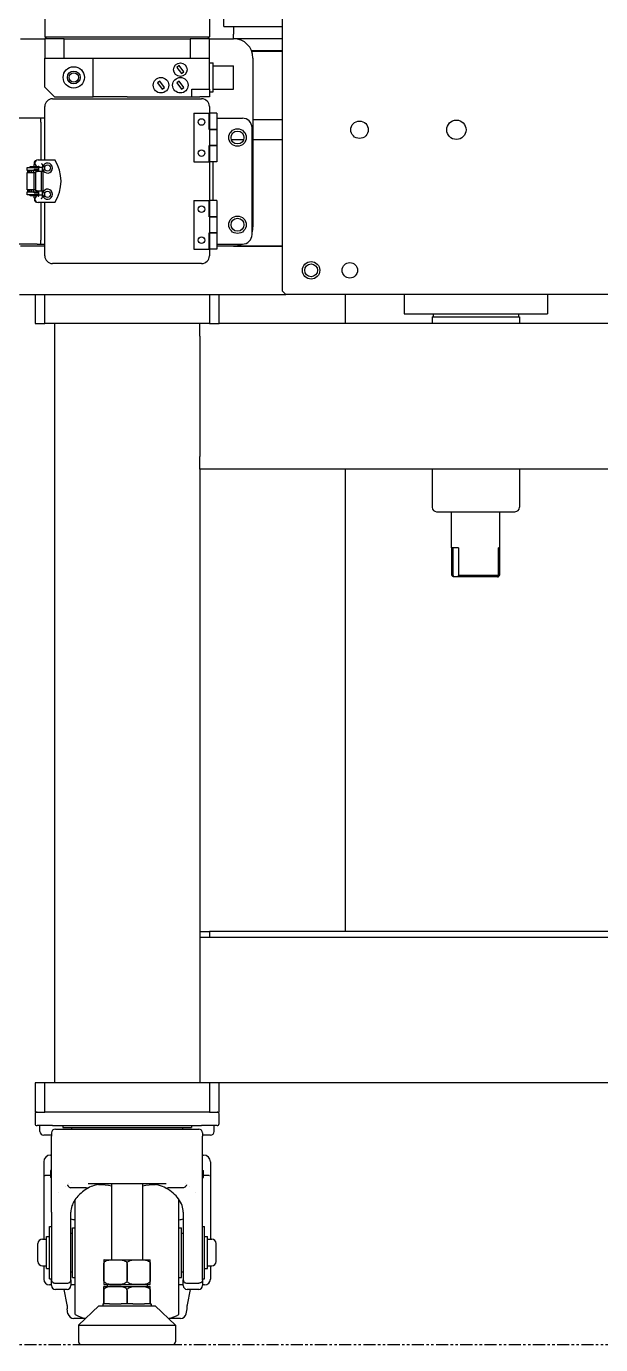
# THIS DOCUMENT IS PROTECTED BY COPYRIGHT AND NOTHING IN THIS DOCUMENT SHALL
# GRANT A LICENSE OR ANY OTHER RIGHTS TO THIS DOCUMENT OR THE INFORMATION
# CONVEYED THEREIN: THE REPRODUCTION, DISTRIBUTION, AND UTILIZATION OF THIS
# Model space of a CAD drawing. Header units: millimetres. Extents: x 0 to 7722, y 0 to 5460.
# Drawn here: x 1006 to 1302, y 535 to 1215 of the extents above; entities that cross this region are included whole.
import ezdxf

# ---------------------------------------------------------------- set-up
doc = ezdxf.new("R2010")
doc.units = ezdxf.units.MM
doc.header["$LTSCALE"] = 5
doc.linetypes.add('PHANTOM', pattern=[2.5, 1.25, -0.25, 0.25, -0.25, 0.25, -0.25])
doc.layers.get('0').update_dxf_attribs({"linetype": 'CONTINUOUS'})
doc.layers.add('3', color=3, linetype='PHANTOM')

msp = doc.modelspace()

# ---------------------------------------------------------------- linework, layer by layer
for p, q in [((1015.431, 1267.589), (1015.431, 1209.589)), ((1100.431, 1267.589), (1100.431, 1209.589)), ((1137.931, 1237.589), (1137.931, 1078.589)), ((1107.931, 1214.889), (1107.931, 1220.889)), ((1107.931, 1214.889), (1117.931, 1214.889)), ((1112.931, 1214.889), (1112.931, 1210.889)), ((1112.931, 1214.889), (1112.931, 1214.889)), ((1112.931, 1214.889), (1115.931, 1214.889)), ((1112.931, 1208.589), (1112.931, 1210.889)), ((1117.931, 1214.889), (1137.931, 1214.889)), ((1002.931, 1208.589), (1015.431, 1208.589)), ((1015.431, 1209.589), (1100.431, 1209.589)), ((1016.431, 1208.589), (1015.431, 1209.589)), ((1025.431, 1208.589), (1015.431, 1208.589)), ((1015.431, 1208.589), (1015.431, 1198.589)), ((1025.431, 1208.589), (1090.431, 1208.589)), ((1025.431, 1198.589), (1025.431, 1208.589)), ((1100.431, 1208.589), (1090.431, 1208.589)), ((1090.431, 1208.589), (1090.431, 1198.589)), ((1099.431, 1208.589), (1100.431, 1209.589)), ((1100.431, 1198.589), (1100.431, 1208.589)), ((1100.431, 1208.589), (1112.931, 1208.589)), ((1137.931, 1208.589), (1112.931, 1208.589)), ((1015.431, 1198.589), (1025.431, 1198.589)), ((1015.431, 1183.589), (1015.431, 1198.589)), ((1025.431, 1198.589), (1090.431, 1198.589)), ((1040.431, 1178.589), (1040.431, 1198.589)), ((1090.431, 1198.589), (1100.431, 1198.589)), ((1100.431, 1182.589), (1100.431, 1198.589)), ((1137.931, 1202.237), (1122.242, 1202.237)), ((1122.271, 1202.16), (1137.931, 1202.16)), ((1122.931, 1198.589), (1122.931, 1111.589)), ((1084.752, 1194.679), (1083.553, 1193.777)), ((1083.553, 1193.777), (1085.958, 1190.581)), ((1087.157, 1191.483), (1084.752, 1194.679)), ((1085.958, 1190.581), (1087.157, 1191.483)), ((1100.431, 1196.089), (1102.431, 1196.089)), ((1102.431, 1181.089), (1102.431, 1196.089)), ((1102.431, 1194.589), (1112.931, 1194.589)), ((1112.931, 1182.589), (1112.931, 1194.589)), ((1020.431, 1178.589), (1015.431, 1183.589)), ((1074.84, 1186.677), (1073.642, 1185.775)), ((1073.642, 1185.775), (1076.047, 1182.579)), ((1077.245, 1183.481), (1074.84, 1186.677)), ((1076.047, 1182.579), (1077.245, 1183.481)), ((1084.833, 1186.661), (1083.635, 1185.759)), ((1083.635, 1185.759), (1086.04, 1182.563)), ((1087.238, 1183.464), (1084.833, 1186.661)), ((1086.04, 1182.563), (1087.238, 1183.464)), ((1019.431, 1177.589), (1096.431, 1177.589)), ((1020.431, 1178.589), (1040.431, 1178.589)), ((1057.931, 1178.589), (1040.431, 1178.589)), ((1057.931, 1178.589), (1091.431, 1178.589)), ((1091.431, 1178.589), (1091.431, 1182.589)), ((1091.431, 1182.589), (1100.431, 1182.589)), ((1091.431, 1178.589), (1095.431, 1178.589)), ((1100.431, 1178.589), (1095.431, 1178.589)), ((1100.431, 1182.589), (1100.431, 1178.589)), ((1100.431, 1181.089), (1102.431, 1181.089)), ((1102.431, 1182.589), (1112.931, 1182.589)), ((1015.431, 1146.089), (1015.431, 1173.589)), ((1092.331, 1170.089), (1092.331, 1145.089)), ((1092.331, 1170.089), (1100.241, 1170.089)), ((1100.241, 1161.755), (1100.241, 1170.089)), ((1100.431, 1173.589), (1100.431, 1170.089)), ((1100.431, 1170.089), (1100.431, 1161.755)), ((1104.231, 1170.089), (1100.431, 1170.089)), ((1104.231, 1170.089), (1104.231, 1161.755)), ((1011.431, 1167.589), (998.431, 1167.589)), ((1013.431, 1167.589), (1011.431, 1167.589)), ((1013.431, 1165.589), (1013.431, 1167.589)), ((1015.431, 1167.589), (1013.431, 1167.589)), ((1013.431, 1165.589), (1013.431, 1146.089)), ((1104.431, 1167.589), (1104.231, 1167.589)), ((1104.431, 1167.589), (1117.431, 1167.589)), ((1137.931, 1166.689), (1122.931, 1166.689)), ((1100.431, 1161.755), (1100.241, 1161.755)), ((1100.431, 1161.755), (1104.231, 1161.755)), ((1100.431, 1161.755), (1100.431, 1153.422)), ((1104.231, 1161.755), (1100.431, 1161.755)), ((1104.231, 1161.755), (1104.231, 1153.422)), ((1118.067, 1156.489), (1111.795, 1156.489)), ((1122.431, 1107.589), (1122.431, 1162.589)), ((1137.931, 1156.489), (1122.931, 1156.489)), ((1100.241, 1145.089), (1100.241, 1153.422)), ((1100.241, 1153.422), (1100.431, 1153.422)), ((1104.231, 1153.422), (1100.431, 1153.422)), ((1100.431, 1153.422), (1104.231, 1153.422)), ((1100.431, 1153.422), (1100.431, 1145.089)), ((1104.231, 1153.422), (1104.231, 1145.089)), ((1007.931, 1142.589), (1010.931, 1142.589)), ((1007.931, 1142.089), (1007.931, 1142.589)), ((1010.051, 1142.589), (1010.051, 1143.739)), ((1010.931, 1142.089), (1010.931, 1142.589)), ((1012.051, 1142.089), (1012.051, 1142.589)), ((1012.081, 1146.089), (1020.697, 1146.089)), ((1012.141, 1142.589), (1012.081, 1142.589)), ((1013.718, 1144.141), (1013.806, 1144.071)), ((1015.431, 1141.064), (1015.431, 1142.613)), ((1092.331, 1145.089), (1100.241, 1145.089)), ((1100.431, 1145.089), (1100.431, 1125.089)), ((1104.231, 1145.089), (1100.431, 1145.089)), ((1102.431, 1125.089), (1102.431, 1145.089)), ((1006.431, 1142.089), (1012.331, 1142.089)), ((1006.431, 1140.589), (1006.431, 1142.089)), ((1009.767, 1140.589), (1006.431, 1140.589)), ((1006.431, 1139.589), (1009.767, 1139.589)), ((1006.431, 1130.589), (1006.431, 1139.589)), ((1006.622, 1139.589), (1006.622, 1140.589)), ((1007.094, 1140.589), (1007.094, 1139.589)), ((1007.931, 1139.589), (1007.931, 1140.589)), ((1008.744, 1139.589), (1008.744, 1140.589)), ((1009.767, 1140.589), (1009.773, 1140.589)), ((1009.773, 1139.589), (1009.767, 1139.589)), ((1009.773, 1139.589), (1009.773, 1140.589)), ((1012.331, 1140.589), (1009.773, 1140.589)), ((1009.773, 1139.589), (1010.831, 1139.589)), ((1009.931, 1140.589), (1009.931, 1141.089)), ((1012.331, 1141.089), (1009.931, 1141.089)), ((1009.931, 1130.589), (1009.931, 1139.589)), ((1010.831, 1140.089), (1011.577, 1140.089)), ((1010.831, 1130.089), (1010.831, 1140.089)), ((1010.931, 1140.589), (1010.931, 1141.089)), ((1013.831, 1140.089), (1011.577, 1140.089)), ((1012.331, 1142.196), (1012.344, 1142.196)), ((1012.331, 1140.089), (1012.331, 1142.196)), ((1014.333, 1142.196), (1012.344, 1142.196)), ((1014.533, 1140.089), (1013.831, 1140.089)), ((1013.831, 1130.089), (1013.831, 1140.089)), ((1014.331, 1140.089), (1014.331, 1142.196)), ((1014.533, 1130.089), (1014.533, 1140.089)), ((1009.767, 1130.589), (1006.431, 1130.589)), ((1006.431, 1129.589), (1009.767, 1129.589)), ((1006.431, 1128.089), (1006.431, 1129.589)), ((1006.622, 1129.589), (1006.622, 1130.589)), ((1007.094, 1130.589), (1007.094, 1129.589)), ((1007.931, 1129.589), (1007.931, 1130.589)), ((1008.744, 1129.589), (1008.744, 1130.589)), ((1009.767, 1130.589), (1009.773, 1130.589)), ((1009.773, 1129.589), (1009.767, 1129.589)), ((1010.831, 1130.589), (1009.773, 1130.589)), ((1009.773, 1129.589), (1009.773, 1130.589)), ((1009.773, 1129.589), (1012.331, 1129.589)), ((1009.931, 1129.089), (1009.931, 1129.589)), ((1009.931, 1129.089), (1012.331, 1129.089)), ((1011.577, 1130.089), (1010.831, 1130.089)), ((1010.931, 1129.089), (1010.931, 1129.589)), ((1011.577, 1130.089), (1013.831, 1130.089)), ((1012.331, 1127.981), (1012.331, 1130.089)), ((1013.831, 1130.089), (1014.533, 1130.089)), ((1014.331, 1127.981), (1014.331, 1130.089)), ((1015.431, 1127.564), (1015.431, 1129.113)), ((1012.331, 1128.089), (1006.431, 1128.089)), ((1007.931, 1127.589), (1007.931, 1128.089)), ((1010.931, 1127.589), (1007.931, 1127.589)), ((1010.051, 1126.439), (1010.051, 1127.589)), ((1010.931, 1127.589), (1010.931, 1128.089)), ((1012.051, 1127.588), (1012.051, 1128.089)), ((1012.081, 1127.589), (1012.141, 1127.589)), ((1020.697, 1124.089), (1012.081, 1124.089)), ((1012.344, 1127.981), (1012.331, 1127.981)), ((1012.344, 1127.981), (1014.333, 1127.981)), ((1013.431, 1124.089), (1013.431, 1104.589)), ((1013.718, 1126.036), (1013.806, 1126.106)), ((1015.431, 1096.589), (1015.431, 1124.089)), ((1092.331, 1125.089), (1092.331, 1100.089)), ((1092.331, 1125.089), (1100.241, 1125.089)), ((1100.241, 1116.755), (1100.241, 1125.089)), ((1100.431, 1125.089), (1100.431, 1116.755)), ((1104.231, 1125.089), (1100.431, 1125.089)), ((1104.231, 1125.089), (1104.231, 1116.755)), ((1100.431, 1116.755), (1100.241, 1116.755)), ((1100.431, 1116.755), (1104.231, 1116.755)), ((1100.431, 1116.755), (1100.431, 1108.422)), ((1104.231, 1116.755), (1100.431, 1116.755)), ((1104.231, 1116.755), (1104.231, 1108.422)), ((1011.431, 1102.589), (998.431, 1102.589)), ((1011.431, 1102.589), (1013.431, 1102.589)), ((1013.431, 1102.589), (1013.431, 1104.589)), ((1013.431, 1102.589), (1015.431, 1102.589)), ((1100.241, 1100.089), (1100.241, 1108.422)), ((1100.241, 1108.422), (1100.431, 1108.422)), ((1104.231, 1108.422), (1100.431, 1108.422)), ((1100.431, 1108.422), (1104.231, 1108.422)), ((1100.431, 1108.422), (1100.431, 1100.089)), ((1104.231, 1108.422), (1104.231, 1100.089)), ((1104.231, 1102.589), (1104.431, 1102.589)), ((1104.431, 1102.589), (1117.431, 1102.589)), ((1015.431, 1101.589), (1002.931, 1101.589)), ((1092.331, 1100.089), (1100.241, 1100.089)), ((1100.431, 1100.089), (1100.431, 1096.589)), ((1104.231, 1100.089), (1100.431, 1100.089)), ((1112.931, 1101.589), (1104.231, 1101.589)), ((1137.931, 1101.589), (1112.931, 1101.589)), ((1112.931, 1101.589), (1137.931, 1101.589)), ((1096.431, 1092.589), (1019.431, 1092.589)), ((1002.431, 1076.589), (1139.931, 1076.589)), ((1010.431, 1076.589), (1010.431, 1061.589)), ((1015.431, 1061.589), (1015.431, 1076.589)), ((1100.431, 1076.589), (1100.431, 1061.589)), ((1105.431, 1061.589), (1105.431, 1076.589)), ((1139.931, 1076.589), (1137.931, 1078.589)), ((1885.931, 1076.589), (1139.931, 1076.589)), ((1170.431, 1076.589), (1170.431, 1061.589)), ((1200.931, 1076.589), (1200.931, 1066.589)), ((1274.931, 1076.589), (1274.931, 1066.589)), ((1010.431, 1061.589), (1015.431, 1061.589)), ((1100.431, 1061.589), (1015.431, 1061.589)), ((1020.431, 1061.589), (1020.431, 669.894)), ((1095.431, 1055.189), (1095.431, 1061.589)), ((1100.431, 1061.589), (1105.431, 1061.589)), ((2085.431, 1061.589), (1105.431, 1061.589)), ((1200.931, 1066.589), (1274.931, 1066.589)), ((1215.431, 1065.089), (1260.431, 1065.089)), ((1215.431, 1065.089), (1215.431, 1061.589)), ((1215.931, 1066.589), (1215.931, 1065.089)), ((1259.931, 1066.589), (1259.931, 1065.089)), ((1260.431, 1065.089), (1260.431, 1061.589)), ((1095.431, 1055.189), (1095.431, 992.989)), ((1095.431, 986.589), (1095.431, 992.989)), ((2095.431, 986.589), (1095.431, 986.589)), ((1095.431, 986.589), (1095.431, 669.894)), ((1170.431, 986.589), (1170.431, 748.894)), ((1215.431, 986.589), (1215.431, 966.839)), ((1260.431, 986.589), (1260.431, 966.839)), ((1217.681, 964.589), (1258.181, 964.589)), ((1225.431, 945.889), (1225.431, 964.589)), ((1250.431, 945.889), (1250.431, 964.589)), ((1229.039, 945.889), (1225.431, 945.889)), ((1225.542, 931.889), (1225.542, 945.889)), ((1226.267, 931.889), (1226.267, 945.889)), ((1229.039, 945.889), (1229.039, 931.889)), ((1249.596, 931.889), (1249.596, 945.889)), ((1250.431, 945.889), (1249.596, 945.889)), ((1250.32, 931.889), (1250.32, 945.889)), ((1229.039, 931.889), (1249.596, 931.889)), ((1249.596, 931.889), (1250.32, 931.889)), ((1226.431, 930.889), (1226.324, 930.996)), ((1226.433, 930.889), (1226.431, 930.889)), ((1226.694, 930.889), (1226.433, 930.889)), ((1228.611, 930.889), (1226.694, 930.889)), ((1249.168, 930.889), (1228.611, 930.889)), ((1249.431, 930.889), (1249.168, 930.889)), ((1249.431, 930.889), (1249.538, 930.996)), ((1095.431, 748.094), (1100.431, 748.094)), ((1100.431, 748.094), (1100.431, 744.894)), ((2090.431, 748.094), (1100.431, 748.094)), ((2095.431, 744.894), (1095.431, 744.894)), ((1010.431, 669.894), (1010.431, 654.894)), ((1015.431, 669.894), (1010.431, 669.894)), ((1015.431, 654.894), (1015.431, 669.894)), ((1100.431, 669.894), (1015.431, 669.894)), ((1105.431, 669.894), (1100.431, 669.894)), ((1100.431, 669.894), (1100.431, 654.894)), ((2085.431, 669.894), (1105.431, 669.894)), ((1105.431, 654.894), (1105.431, 669.894)), ((1010.431, 654.894), (1015.431, 654.894)), ((1010.431, 653.894), (1010.431, 648.894)), ((1100.431, 654.894), (1015.431, 654.894)), ((1100.431, 654.894), (1105.431, 654.894)), ((1105.431, 648.894), (1105.431, 653.894)), ((1019.431, 647.894), (1011.431, 647.894)), ((1012.931, 644.894), (1012.931, 647.894)), ((1019.431, 647.894), (1096.431, 647.894)), ((1020.931, 646.094), (1094.931, 646.094)), ((1024.681, 647.894), (1024.681, 646.894)), ((1024.681, 646.894), (1091.181, 646.894)), ((1091.181, 647.894), (1091.181, 646.894)), ((1104.431, 647.894), (1096.431, 647.894)), ((1102.931, 644.894), (1102.931, 647.894)), ((1018.931, 642.894), (1014.931, 642.894)), ((1018.931, 644.094), (1018.931, 642.394)), ((1018.931, 603.207), (1018.931, 642.394)), ((1096.931, 644.094), (1096.931, 642.394)), ((1100.931, 642.894), (1096.931, 642.894)), ((1096.931, 603.207), (1096.931, 642.394)), ((1018.431, 632.694), (1018.931, 632.694)), ((1096.931, 632.694), (1097.431, 632.694)), ((1014.931, 629.194), (1014.931, 589.294)), ((1100.931, 629.194), (1100.931, 589.294)), ((1018.931, 624.716), (1018.431, 624.716)), ((1018.931, 624.645), (1018.431, 624.645)), ((1018.431, 624.645), (1018.431, 624.231)), ((1018.431, 624.231), (1018.431, 623.244)), ((1018.931, 624.231), (1018.431, 624.231)), ((1018.931, 623.244), (1018.431, 623.244)), ((1018.431, 623.244), (1018.431, 622.83)), ((1018.931, 622.83), (1018.431, 622.83)), ((1018.431, 622.83), (1018.431, 621.145)), ((1018.931, 621.145), (1018.431, 621.145)), ((1018.931, 621.071), (1018.431, 621.071)), ((1096.931, 624.716), (1097.431, 624.716)), ((1096.931, 624.707), (1097.431, 624.707)), ((1096.931, 624.645), (1097.431, 624.645)), ((1096.931, 621.145), (1097.431, 621.145)), ((1096.931, 621.083), (1097.431, 621.083)), ((1096.931, 621.071), (1097.431, 621.071)), ((1097.431, 621.145), (1097.431, 624.645)), ((1022.717, 613.122), (1022.717, 613.119)), ((1025.931, 616.393), (1025.931, 616.393)), ((1027.869, 617.898), (1027.869, 617.898)), ((1036.857, 615.715), (1028.779, 615.715)), ((1029.387, 618.712), (1029.387, 618.712)), ((1078.058, 617.894), (1037.804, 617.894)), ((1044.711, 617.581), (1044.711, 617.372)), ((1049.931, 617.855), (1049.931, 578.694)), ((1065.931, 617.859), (1065.931, 617.859)), ((1065.931, 617.855), (1065.931, 578.694)), ((1087.083, 615.715), (1079.006, 615.715)), ((1087.993, 617.897), (1087.993, 617.898)), ((1089.931, 616.393), (1089.931, 616.393)), ((1093.145, 613.122), (1093.145, 613.119)), ((1031.131, 550.394), (1031.131, 609.751)), ((1084.731, 550.394), (1084.731, 609.753)), ((1018.931, 603.207), (1018.931, 568.259)), ((1028.931, 568.259), (1028.931, 603.207)), ((1086.931, 603.207), (1086.931, 568.259)), ((1096.931, 568.259), (1096.931, 603.207)), ((1017.931, 568.894), (1017.931, 595.894)), ((1017.931, 595.894), (1018.931, 595.894)), ((1028.931, 592.394), (1029.831, 592.394)), ((1029.831, 569.594), (1029.831, 595.194)), ((1029.831, 595.194), (1031.131, 595.194)), ((1084.731, 595.194), (1086.031, 595.194)), ((1086.031, 569.594), (1086.031, 595.194)), ((1086.031, 592.394), (1086.931, 592.394)), ((1096.931, 595.894), (1097.931, 595.894)), ((1097.931, 568.894), (1097.931, 595.894)), ((1011.931, 577.794), (1011.931, 586.994)), ((1014.231, 589.294), (1016.331, 589.294)), ((1016.331, 574.144), (1016.331, 590.644)), ((1016.331, 590.644), (1017.931, 590.644)), ((1097.931, 590.644), (1099.531, 590.644)), ((1099.531, 574.144), (1099.531, 590.644)), ((1099.531, 589.294), (1101.631, 589.294)), ((1103.931, 577.794), (1103.931, 586.994)), ((1046.081, 578.694), (1069.781, 578.694)), ((1014.231, 575.494), (1016.331, 575.494)), ((1014.931, 575.494), (1014.931, 568.694)), ((1016.331, 574.144), (1017.931, 574.144)), ((1028.931, 572.394), (1029.831, 572.394)), ((1045.931, 576.694), (1045.931, 567.894)), ((1045.942, 567.894), (1045.942, 576.694)), ((1057.92, 576.694), (1057.92, 567.894)), ((1057.942, 567.894), (1057.942, 576.694)), ((1069.92, 576.694), (1069.92, 567.894)), ((1069.931, 567.894), (1069.931, 576.694)), ((1086.031, 572.394), (1086.931, 572.394)), ((1097.931, 574.144), (1099.531, 574.144)), ((1099.531, 575.494), (1101.631, 575.494)), ((1100.931, 575.494), (1100.931, 568.694)), ((1017.931, 568.894), (1018.931, 568.894)), ((1018.931, 565.694), (1017.931, 565.694)), ((1018.931, 565.394), (1018.931, 568.259)), ((1020.931, 566.578), (1026.931, 566.578)), ((1028.931, 568.259), (1028.931, 565.394)), ((1031.131, 565.694), (1028.931, 565.694)), ((1029.831, 569.594), (1031.131, 569.594)), ((1046.081, 565.894), (1069.781, 565.894)), ((1046.081, 564.894), (1069.781, 564.894)), ((1047.635, 565.894), (1047.635, 564.894)), ((1068.228, 565.894), (1068.228, 564.894)), ((1084.731, 569.594), (1086.031, 569.594)), ((1086.931, 565.694), (1084.731, 565.694)), ((1086.931, 565.394), (1086.931, 568.259)), ((1088.931, 566.578), (1094.931, 566.578)), ((1096.931, 568.894), (1097.931, 568.894)), ((1096.931, 568.259), (1096.931, 565.394)), ((1097.931, 565.694), (1096.931, 565.694)), ((1026.931, 563.394), (1020.931, 563.394)), ((1026.933, 555.424), (1025.403, 563.394)), ((1045.931, 562.894), (1045.931, 555.894)), ((1045.942, 555.894), (1045.942, 562.894)), ((1057.92, 562.894), (1057.92, 555.894)), ((1057.942, 555.894), (1057.942, 562.894)), ((1069.92, 562.894), (1069.92, 555.894)), ((1069.931, 555.894), (1069.931, 562.894)), ((1090.459, 563.394), (1088.929, 555.424)), ((1094.931, 563.394), (1088.931, 563.394)), ((1027.43, 550.834), (1026.94, 553.353)), ((1043.431, 554.894), (1032.931, 544.894)), ((1043.431, 554.894), (1072.431, 554.894)), ((1045.431, 555.894), (1045.931, 555.894)), ((1045.431, 555.894), (1045.431, 554.894)), ((1045.931, 555.894), (1045.942, 555.894)), ((1048.9, 555.894), (1045.942, 555.894)), ((1048.9, 555.894), (1054.962, 555.894)), ((1057.92, 555.894), (1054.962, 555.894)), ((1057.92, 555.894), (1057.942, 555.894)), ((1060.9, 555.894), (1057.942, 555.894)), ((1060.9, 555.894), (1066.962, 555.894)), ((1069.92, 555.894), (1066.962, 555.894)), ((1069.92, 555.894), (1069.931, 555.894)), ((1069.931, 555.894), (1070.431, 555.894)), ((1070.431, 555.894), (1070.431, 554.894)), ((1072.431, 554.894), (1082.931, 544.894)), ((1088.432, 550.834), (1088.922, 553.353)), ((1036.231, 548.406), (1030.375, 548.406)), ((1032.931, 544.894), (1082.931, 544.894)), ((1032.931, 544.894), (1032.931, 536.394)), ((1085.487, 548.406), (1079.631, 548.406)), ((1082.931, 544.894), (1082.931, 536.394)), ((1034.431, 534.894), (1081.431, 534.894))]:
    msp.add_line(p, q)
for centre, radius in [((1030.431, 1188.589), 5.5), ((1030.431, 1188.589), 3.3), ((1030.431, 1188.589), 2.459), ((1085.431, 1192.589), 3.5), ((1075.431, 1184.589), 4), ((1085.431, 1184.589), 4), ((1096.331, 1165.589), 1.7), ((1177.931, 1161.589), 4.5), ((1227.931, 1161.589), 5), ((1114.931, 1157.589), 4.5), ((1114.931, 1157.589), 3.324), ((1096.331, 1149.589), 1.7), ((1016.831, 1141.839), 1.6), ((1016.831, 1128.339), 1.6), ((1096.331, 1120.589), 1.7), ((1114.931, 1112.589), 4.5), ((1114.931, 1112.589), 3.324), ((1096.331, 1104.589), 1.7), ((1152.931, 1089.089), 4.5), ((1152.931, 1089.089), 3.324), ((1172.931, 1089.089), 4)]:
    msp.add_circle(centre, radius)
for centre, radius, start, end in [((1112.931, 1198.589), 10, 0, 90), ((1019.431, 1173.589), 4, 90, 180), ((1096.431, 1173.589), 4, 0, 90), ((1117.431, 1162.589), 5, 0, 90), ((1012.081, 1144.339), 1.75, 90, 270), ((1012.141, 1141.789), 0.8, 76.955704, 90), ((1016.831, 1141.839), 2.6, 195.942369, 164.446388), ((1002.961, 1135.089), 20.87, 328.192142, 31.807858), ((1016.831, 1128.339), 2.6, 195.553612, 164.057631), ((1012.081, 1125.839), 1.75, 90, 270), ((1012.141, 1128.389), 0.8, 270, 283.044296), ((1112.931, 1111.589), 10, 341.805128, 0), ((1112.931, 1111.589), 10, 270, 295.841933), ((1117.431, 1107.589), 5, 270, 0), ((1019.431, 1096.589), 4, 180, 270), ((1096.431, 1096.589), 4, 270, 0), ((1217.681, 966.839), 2.25, 180, 270), ((1258.181, 966.839), 2.25, 270, 0), ((1174.431, 748.894), 4, 180, 191.536959), ((1011.431, 653.894), 1, 90, 180), ((1104.431, 653.894), 1, 0, 90), ((1011.431, 648.894), 1, 180, 270), ((1020.931, 644.094), 2, 90, 180), ((1032.781, 646.819), 3.575, 178.797902, 191.70058), ((1083.081, 646.819), 3.575, 348.29942, 1.202098), ((1094.931, 644.094), 2, 0, 90), ((1104.431, 648.894), 1, 270, 0), ((1014.931, 644.894), 2, 180, 270), ((1100.931, 644.894), 2, 270, 0), ((1018.431, 629.194), 3.5, 90, 180), ((1097.431, 629.194), 3.5, 0, 90), ((1043.631, 589.852), 27.542, 92.594733, 92.615781), ((1043.631, 589.852), 27.542, 76.776844, 90.929457), ((1072.231, 589.852), 27.542, 89.061418, 103.223156), ((1072.231, 589.852), 27.542, 87.379557, 87.387096), ((1014.231, 586.994), 2.3, 90, 180), ((1101.631, 586.994), 2.3, 0, 90), ((1046.081, 576.694), 2, 90, 94.301222), ((1069.781, 576.694), 2, 85.698778, 90), ((1014.231, 577.794), 2.3, 180, 270), ((1101.631, 577.794), 2.3, 270, 0), ((1017.931, 568.694), 3, 180, 270), ((1020.931, 565.394), 2, 180, 270), ((1026.931, 565.394), 2, 270, 0), ((1046.081, 567.894), 2, 265.698778, 270), ((1046.081, 562.894), 2, 90, 94.301222), ((1069.781, 567.894), 2, 270, 274.301222), ((1069.781, 562.894), 2, 85.698778, 90), ((1088.931, 565.394), 2, 180, 270), ((1094.931, 565.394), 2, 270, 0), ((1097.931, 568.694), 3, 270, 0), ((1027.431, 553.449), 0.5, 180, 191), ((1088.431, 553.449), 0.5, 349, 0), ((1030.375, 551.406), 3, 191, 270), ((1043.631, 574.935), 27.542, 243.008533, 255.065054), ((1072.231, 574.935), 27.542, 284.934946, 296.991467), ((1085.487, 551.406), 3, 270, 349), ((1034.431, 536.394), 1.5, 180, 270), ((1081.431, 536.394), 1.5, 270, 0)]:
    msp.add_arc(centre, radius, start, end)
for centre, major_axis, ratio, start_param, end_param in [((1028.914, 615.839), (-0.189, -0.102), 0.3667643, 0.3152867, 0.5957025), ((1057.931, 603.512), (35.5, 0), 0.1818182, 3.7563708, 3.8568423), ((1057.931, 603.512), (35.5, 0), 0.1818182, 5.5679357, 5.6684071)]:
    msp.add_ellipse(centre, major_axis=major_axis, ratio=ratio, start_param=start_param, end_param=end_param)
for points, knots in [([(1010.051, 1143.739), (1010.051, 1143.88), (1010.055, 1144.022), (1010.07, 1144.295), (1010.081, 1144.426), (1010.112, 1144.676), (1010.131, 1144.793), (1010.177, 1144.977), (1010.195, 1145.04), (1010.246, 1145.174), (1010.274, 1145.242), (1010.353, 1145.371), (1010.386, 1145.418), (1010.466, 1145.511), (1010.507, 1145.555), (1010.645, 1145.669), (1010.763, 1145.745), (1010.998, 1145.818), (1011.087, 1145.834), (1011.178, 1145.838)], [0, 0, 0, 0, 0.3385939, 0.3385939, 0.6771877, 0.6771877, 1.0157816, 1.0157816, 1.1850786, 1.1850786, 1.3240891, 1.3240891, 1.3921824, 1.3921824, 1.4433011, 1.4433011, 1.5231137, 1.5231137, 1.5643212, 1.5643212, 1.5643212, 1.5643212]), ([(1012.282, 1142.89), (1012.282, 1142.89), (1012.283, 1142.89), (1012.283, 1142.887), (1012.285, 1142.878), (1012.291, 1142.851), (1012.295, 1142.828), (1012.304, 1142.765), (1012.309, 1142.722), (1012.319, 1142.614), (1012.323, 1142.548), (1012.331, 1142.399), (1012.333, 1142.316), (1012.333, 1142.22), (1012.333, 1142.208), (1012.333, 1142.196)], [2.0972273, 2.0972273, 2.0972273, 2.0972273, 2.1229404, 2.1229404, 2.2418069, 2.2418069, 2.3970376, 2.3970376, 2.5968145, 2.5968145, 2.8370458, 2.8370458, 3.1031278, 3.1031278, 3.1415872, 3.1415872, 3.1415872, 3.1415872]), ([(1013.806, 1144.071), (1013.892, 1144.003), (1013.949, 1143.938), (1014.054, 1143.799), (1014.09, 1143.733), (1014.162, 1143.581), (1014.186, 1143.508), (1014.237, 1143.33), (1014.256, 1143.231), (1014.288, 1143.023), (1014.3, 1142.916), (1014.319, 1142.691), (1014.325, 1142.573), (1014.332, 1142.369), (1014.333, 1142.282), (1014.333, 1142.196)], [1.6929694, 1.6929694, 1.6929694, 1.6929694, 1.7706082, 1.7706082, 1.8826955, 1.8826955, 2.0659193, 2.0659193, 2.3556439, 2.3556439, 2.6453686, 2.6453686, 2.9350932, 2.9350932, 3.1415927, 3.1415927, 3.1415927, 3.1415927]), ([(1010.051, 1126.439), (1010.051, 1126.297), (1010.055, 1126.155), (1010.07, 1125.882), (1010.081, 1125.751), (1010.112, 1125.501), (1010.131, 1125.385), (1010.177, 1125.2), (1010.195, 1125.137), (1010.246, 1125.003), (1010.274, 1124.935), (1010.353, 1124.806), (1010.386, 1124.759), (1010.466, 1124.666), (1010.507, 1124.622), (1010.645, 1124.508), (1010.763, 1124.432), (1010.998, 1124.36), (1011.087, 1124.343), (1011.178, 1124.339)], [6.2831853, 6.2831853, 6.2831853, 6.2831853, 6.6217792, 6.6217792, 6.9603731, 6.9603731, 7.2989669, 7.2989669, 7.4682639, 7.4682639, 7.6072744, 7.6072744, 7.6753677, 7.6753677, 7.7264864, 7.7264864, 7.806299, 7.806299, 7.8475065, 7.8475065, 7.8475065, 7.8475065]), ([(1012.282, 1127.287), (1012.282, 1127.287), (1012.283, 1127.287), (1012.283, 1127.29), (1012.285, 1127.299), (1012.291, 1127.327), (1012.295, 1127.349), (1012.304, 1127.412), (1012.309, 1127.456), (1012.319, 1127.563), (1012.323, 1127.629), (1012.331, 1127.778), (1012.333, 1127.861), (1012.333, 1127.957), (1012.333, 1127.969), (1012.333, 1127.981)], [2.0972273, 2.0972273, 2.0972273, 2.0972273, 2.1229404, 2.1229404, 2.2418069, 2.2418069, 2.3970376, 2.3970376, 2.5968145, 2.5968145, 2.8370458, 2.8370458, 3.1031278, 3.1031278, 3.1415872, 3.1415872, 3.1415872, 3.1415872]), ([(1013.806, 1126.106), (1013.892, 1126.174), (1013.949, 1126.24), (1014.054, 1126.378), (1014.09, 1126.444), (1014.162, 1126.596), (1014.186, 1126.669), (1014.237, 1126.847), (1014.256, 1126.946), (1014.288, 1127.154), (1014.3, 1127.261), (1014.319, 1127.486), (1014.325, 1127.604), (1014.332, 1127.808), (1014.333, 1127.895), (1014.333, 1127.981)], [1.6929694, 1.6929694, 1.6929694, 1.6929694, 1.7706082, 1.7706082, 1.8826955, 1.8826955, 2.0659193, 2.0659193, 2.3556439, 2.3556439, 2.6453686, 2.6453686, 2.9350932, 2.9350932, 3.1415927, 3.1415927, 3.1415927, 3.1415927]), ([(1015.467, 622.194), (1015.503, 622.194), (1015.54, 622.194), (1015.584, 622.194), (1015.587, 622.194), (1015.59, 622.194)], [-0.537761199, -0.537761199, -0.537761199, -0.537761199, -0.514177567, -0.514177567, -0.512316069, -0.512316069, -0.512316069, -0.512316069]), ([(1018.431, 622.194), (1017.652, 622.194), (1016.882, 622.194), (1015.974, 622.194), (1015.755, 622.194), (1015.59, 622.194)], [-0.37255771, -0.37255771, -0.37255771, -0.37255771, -0.17758262, -0.17758262, -0.08472108, -0.08472108, -0.08472108, -0.08472108]), ([(1100.272, 622.194), (1100.107, 622.194), (1099.889, 622.194), (1098.98, 622.194), (1098.21, 622.194), (1097.431, 622.194)], [-0.52749501, -0.52749501, -0.52749501, -0.52749501, -0.38383638, -0.38383638, -0.08220611, -0.08220611, -0.08220611, -0.08220611]), ([(1100.272, 622.194), (1100.275, 622.194), (1100.278, 622.194), (1100.322, 622.194), (1100.36, 622.194), (1100.395, 622.194)], [-0.177444422, -0.177444422, -0.177444422, -0.177444422, -0.175597214, -0.175597214, -0.152194626, -0.152194626, -0.152194626, -0.152194626]), ([(1027.183, 617.397), (1027.225, 617.263), (1027.28, 617.13), (1027.347, 617), (1027.413, 616.873), (1027.49, 616.749), (1027.576, 616.63), (1027.677, 616.493), (1027.789, 616.365), (1027.911, 616.249), (1027.915, 616.245), (1027.92, 616.241), (1027.924, 616.237), (1027.985, 616.18), (1028.047, 616.127), (1028.112, 616.076), (1028.313, 615.92), (1028.528, 615.799), (1028.746, 615.72)], [-0.00094363, -0.00094363, -0.00094363, -0.00094363, 0.04402789, 0.04402789, 0.04402789, 0.08804835, 0.08804835, 0.08804835, 0.13915346, 0.13915346, 0.13915346, 0.14099074, 0.14099074, 0.14099074, 0.16618709, 0.16618709, 0.16618709, 0.24431044, 0.24431044, 0.24431044, 0.24431044]), ([(1037.902, 615.677), (1035.687, 614.402), (1033.864, 612.939), (1031.006, 609.824), (1030.009, 608.132), (1029.106, 605.375), (1028.931, 604.292), (1028.931, 603.207)], [0, 0, 0, 0, 1.0098886, 1.0098886, 2.0950782, 2.0950782, 2.7986353, 2.7986353, 2.7986353, 2.7986353]), ([(1036.857, 615.715), (1036.866, 615.715), (1036.875, 615.715), (1036.884, 615.713), (1036.889, 615.712), (1036.894, 615.71), (1036.899, 615.708)], [0, 0, 0, 0, 0.0027377245, 0.0027377245, 0.0027377245, 0.0045005854, 0.0045005854, 0.0045005854, 0.0045005854]), ([(1037.921, 615.688), (1037.787, 615.606), (1037.63, 615.566), (1037.458, 615.568), (1037.281, 615.57), (1037.091, 615.616), (1036.899, 615.708)], [0.24038662, 0.24038662, 0.24038662, 0.24038662, 0.31611732, 0.31611732, 0.31611732, 0.39424462, 0.39424462, 0.39424462, 0.39424462]), ([(1059.951, 617.894), (1059.463, 617.894), (1058.974, 617.894), (1055.152, 617.894), (1051.76, 617.921), (1047.094, 617.771), (1045.631, 617.69), (1043.062, 617.395), (1041.926, 617.2), (1039.79, 616.62), (1038.789, 616.223), (1037.921, 615.688)], [2.0474734, 2.0474734, 2.0474734, 2.0474734, 2.1941396, 2.1941396, 3.1941929, 3.1941929, 3.6664296, 3.6664296, 4.0718004, 4.0718004, 4.4973748, 4.4973748, 4.4973748, 4.4973748]), ([(1077.941, 615.688), (1076.881, 616.341), (1075.618, 616.792), (1072.784, 617.427), (1071.179, 617.608), (1067.403, 617.849), (1065.157, 617.877), (1062.36, 617.89), (1061.827, 617.891), (1061.293, 617.892)], [0, 0, 0, 0, 0.5197381, 0.5197381, 1.0626926, 1.0626926, 1.7518947, 1.7518947, 1.9129443, 1.9129443, 1.9129443, 1.9129443]), ([(1077.941, 615.688), (1078.075, 615.606), (1078.232, 615.566), (1078.404, 615.568), (1078.581, 615.569), (1078.771, 615.616), (1078.963, 615.708)], [0.24032127, 0.24032127, 0.24032127, 0.24032127, 0.31604072, 0.31604072, 0.31604072, 0.39418085, 0.39418085, 0.39418085, 0.39418085]), ([(1086.931, 603.207), (1086.931, 605.52), (1086.126, 607.894), (1082.982, 612.116), (1080.788, 614.049), (1077.96, 615.677)], [0, 0, 0, 0, 1.5025006, 1.5025006, 2.7913436, 2.7913436, 2.7913436, 2.7913436]), ([(1078.963, 615.708), (1078.967, 615.71), (1078.972, 615.711), (1078.977, 615.713), (1078.985, 615.714), (1078.994, 615.715), (1079.006, 615.715)], [0.980834922, 0.980834922, 0.980834922, 0.980834922, 0.991802481, 0.991802481, 0.991802481, 1.009951376, 1.009951376, 1.009951376, 1.009951376]), ([(1087.116, 615.72), (1087.111, 615.718), (1087.104, 615.717), (1087.098, 615.716), (1087.093, 615.715), (1087.088, 615.715), (1087.083, 615.715)], [0.0698886826, 0.0698886826, 0.0698886826, 0.0698886826, 0.0716782003, 0.0716782003, 0.0716782003, 0.0730668127, 0.0730668127, 0.0730668127, 0.0730668127]), ([(1088.679, 617.397), (1088.638, 617.264), (1088.582, 617.131), (1088.515, 617.001), (1088.45, 616.873), (1088.372, 616.749), (1088.286, 616.63), (1088.182, 616.488), (1088.065, 616.356), (1087.938, 616.237), (1087.878, 616.18), (1087.815, 616.127), (1087.75, 616.076), (1087.549, 615.92), (1087.334, 615.799), (1087.116, 615.72)], [-0.00067612, -0.00067612, -0.00067612, -0.00067612, 0.04415698, 0.04415698, 0.04415698, 0.08830958, 0.08830958, 0.08830958, 0.14125796, 0.14125796, 0.14125796, 0.16644869, 0.16644869, 0.16644869, 0.24457881, 0.24457881, 0.24457881, 0.24457881]), ([(1045.931, 578.688), (1045.931, 578.688), (1045.931, 578.689), (1045.931, 578.6), (1045.931, 578.509), (1045.931, 578.136), (1045.931, 577.953), (1045.931, 577.587), (1045.931, 577.391), (1045.931, 577.048), (1045.931, 576.858), (1045.931, 576.694)], [0, 0, 0, 0, 0.25071408, 0.25071408, 0.50142817, 0.50142817, 0.61328894, 0.61328894, 0.68040268, 0.68040268, 0.72963889, 0.72963889, 0.72963889, 0.72963889]), ([(1045.942, 576.694), (1045.942, 576.858), (1045.987, 577.048), (1046.143, 577.391), (1046.302, 577.587), (1046.71, 577.953), (1047.063, 578.136), (1048.059, 578.509), (1048.838, 578.6), (1050.412, 578.689), (1051.207, 578.688), (1051.931, 578.688), (1052.655, 578.688), (1053.45, 578.689), (1055.024, 578.6), (1055.803, 578.509), (1056.799, 578.136), (1057.152, 577.953), (1057.56, 577.587), (1057.719, 577.391), (1057.875, 577.048), (1057.92, 576.858), (1057.92, 576.694)], [-0.7296389, -0.7296389, -0.7296389, -0.7296389, -0.6804027, -0.6804027, -0.6132889, -0.6132889, -0.5014282, -0.5014282, -0.2507141, -0.2507141, 0, 0, 0, 0.2507141, 0.2507141, 0.5014282, 0.5014282, 0.6132889, 0.6132889, 0.6804027, 0.6804027, 0.7296389, 0.7296389, 0.7296389, 0.7296389]), ([(1057.942, 576.694), (1057.942, 576.858), (1057.987, 577.048), (1058.143, 577.391), (1058.302, 577.587), (1058.71, 577.953), (1059.063, 578.136), (1060.059, 578.509), (1060.838, 578.6), (1062.412, 578.689), (1063.207, 578.688), (1063.931, 578.688), (1064.655, 578.688), (1065.45, 578.689), (1067.024, 578.6), (1067.803, 578.509), (1068.799, 578.136), (1069.152, 577.953), (1069.56, 577.587), (1069.719, 577.391), (1069.875, 577.048), (1069.92, 576.858), (1069.92, 576.694)], [-0.7296389, -0.7296389, -0.7296389, -0.7296389, -0.6804027, -0.6804027, -0.6132889, -0.6132889, -0.5014282, -0.5014282, -0.2507141, -0.2507141, 0, 0, 0, 0.2507141, 0.2507141, 0.5014282, 0.5014282, 0.6132889, 0.6132889, 0.6804027, 0.6804027, 0.7296389, 0.7296389, 0.7296389, 0.7296389]), ([(1069.931, 576.694), (1069.931, 576.858), (1069.931, 577.048), (1069.931, 577.391), (1069.931, 577.587), (1069.931, 577.953), (1069.931, 578.136), (1069.931, 578.509), (1069.931, 578.6), (1069.931, 578.689), (1069.931, 578.688), (1069.931, 578.688)], [-0.72963889, -0.72963889, -0.72963889, -0.72963889, -0.68040268, -0.68040268, -0.61328894, -0.61328894, -0.50142817, -0.50142817, -0.25071408, -0.25071408, 0, 0, 0, 0]), ([(1018.931, 568.259), (1018.931, 568.255), (1018.931, 568.251), (1018.931, 568.248), (1018.933, 568.025), (1018.987, 567.805), (1019.091, 567.6), (1019.193, 567.399), (1019.341, 567.216), (1019.526, 567.062), (1019.712, 566.908), (1019.931, 566.787), (1020.172, 566.703), (1020.413, 566.62), (1020.671, 566.578), (1020.931, 566.578)], [-0.00130491, -0.00130491, -0.00130491, -0.00130491, 0, 0, 0, 0.07948604, 0.07948604, 0.07948604, 0.15762075, 0.15762075, 0.15762075, 0.23574638, 0.23574638, 0.23574638, 0.31386753, 0.31386753, 0.31386753, 0.31386753]), ([(1026.931, 566.578), (1027.191, 566.578), (1027.449, 566.62), (1027.69, 566.703), (1027.931, 566.787), (1028.15, 566.908), (1028.336, 567.062), (1028.521, 567.216), (1028.669, 567.399), (1028.771, 567.6), (1028.875, 567.805), (1028.929, 568.025), (1028.931, 568.248), (1028.931, 568.251), (1028.931, 568.255), (1028.931, 568.259)], [0, 0, 0, 0, 0.07812075, 0.07812075, 0.07812075, 0.15624596, 0.15624596, 0.15624596, 0.23438027, 0.23438027, 0.23438027, 0.3138659, 0.3138659, 0.3138659, 0.31517081, 0.31517081, 0.31517081, 0.31517081]), ([(1045.931, 567.894), (1045.931, 567.73), (1045.931, 567.539), (1045.931, 567.196), (1045.931, 567), (1045.931, 566.635), (1045.931, 566.451), (1045.931, 566.079), (1045.931, 565.988), (1045.931, 565.898), (1045.931, 565.899), (1045.931, 565.899)], [0.72963889, 0.72963889, 0.72963889, 0.72963889, 0.7788751, 0.7788751, 0.84598885, 0.84598885, 0.95784962, 0.95784962, 1.2085637, 1.2085637, 1.45927779, 1.45927779, 1.45927779, 1.45927779]), ([(1045.931, 562.894), (1045.931, 563.058), (1045.931, 563.248), (1045.931, 563.591), (1045.931, 563.787), (1045.931, 564.153), (1045.931, 564.336), (1045.931, 564.709), (1045.931, 564.8), (1045.931, 564.889), (1045.931, 564.888), (1045.931, 564.888)], [2.18891668, 2.18891668, 2.18891668, 2.18891668, 2.23815289, 2.23815289, 2.30526663, 2.30526663, 2.4171274, 2.4171274, 2.66784149, 2.66784149, 2.91855557, 2.91855557, 2.91855557, 2.91855557]), ([(1057.92, 567.894), (1057.92, 567.73), (1057.875, 567.539), (1057.719, 567.196), (1057.56, 567), (1057.152, 566.635), (1056.799, 566.451), (1055.803, 566.079), (1055.024, 565.988), (1053.45, 565.898), (1052.655, 565.899), (1051.207, 565.899), (1050.412, 565.898), (1048.838, 565.988), (1048.059, 566.079), (1047.063, 566.451), (1046.71, 566.635), (1046.302, 567), (1046.143, 567.196), (1045.987, 567.539), (1045.942, 567.73), (1045.942, 567.894)], [0.7296389, 0.7296389, 0.7296389, 0.7296389, 0.7788751, 0.7788751, 0.8459888, 0.8459888, 0.9578496, 0.9578496, 1.2085637, 1.2085637, 1.4592778, 1.4592778, 1.7099919, 1.7099919, 1.960706, 1.960706, 2.0725667, 2.0725667, 2.1396805, 2.1396805, 2.1889167, 2.1889167, 2.1889167, 2.1889167]), ([(1057.92, 562.894), (1057.92, 563.058), (1057.875, 563.248), (1057.719, 563.591), (1057.56, 563.787), (1057.152, 564.153), (1056.799, 564.336), (1055.803, 564.709), (1055.024, 564.8), (1053.45, 564.889), (1052.655, 564.888), (1051.931, 564.888), (1051.207, 564.888), (1050.412, 564.889), (1048.838, 564.8), (1048.059, 564.709), (1047.063, 564.336), (1046.71, 564.153), (1046.302, 563.787), (1046.143, 563.591), (1045.987, 563.248), (1045.942, 563.058), (1045.942, 562.894)], [2.1889167, 2.1889167, 2.1889167, 2.1889167, 2.2381529, 2.2381529, 2.3052666, 2.3052666, 2.4171274, 2.4171274, 2.6678415, 2.6678415, 2.9185556, 2.9185556, 2.9185556, 3.1692697, 3.1692697, 3.4199837, 3.4199837, 3.5318445, 3.5318445, 3.5989583, 3.5989583, 3.6481945, 3.6481945, 3.6481945, 3.6481945]), ([(1069.92, 567.894), (1069.92, 567.73), (1069.875, 567.539), (1069.719, 567.196), (1069.56, 567), (1069.152, 566.635), (1068.799, 566.451), (1067.803, 566.079), (1067.024, 565.988), (1065.45, 565.898), (1064.655, 565.899), (1063.207, 565.899), (1062.412, 565.898), (1060.838, 565.988), (1060.059, 566.079), (1059.063, 566.451), (1058.71, 566.635), (1058.302, 567), (1058.143, 567.196), (1057.987, 567.539), (1057.942, 567.73), (1057.942, 567.894)], [0.7296389, 0.7296389, 0.7296389, 0.7296389, 0.7788751, 0.7788751, 0.8459888, 0.8459888, 0.9578496, 0.9578496, 1.2085637, 1.2085637, 1.4592778, 1.4592778, 1.7099919, 1.7099919, 1.960706, 1.960706, 2.0725667, 2.0725667, 2.1396805, 2.1396805, 2.1889167, 2.1889167, 2.1889167, 2.1889167]), ([(1057.942, 562.894), (1057.942, 563.058), (1057.987, 563.248), (1058.143, 563.591), (1058.302, 563.787), (1058.71, 564.153), (1059.063, 564.336), (1060.059, 564.709), (1060.838, 564.8), (1062.412, 564.889), (1063.207, 564.888), (1063.931, 564.888), (1064.655, 564.888), (1065.45, 564.889), (1067.024, 564.8), (1067.803, 564.709), (1068.799, 564.336), (1069.152, 564.153), (1069.56, 563.787), (1069.719, 563.591), (1069.875, 563.248), (1069.92, 563.058), (1069.92, 562.894)], [-0.7296389, -0.7296389, -0.7296389, -0.7296389, -0.6804027, -0.6804027, -0.6132889, -0.6132889, -0.5014282, -0.5014282, -0.2507141, -0.2507141, 0, 0, 0, 0.2507141, 0.2507141, 0.5014282, 0.5014282, 0.6132889, 0.6132889, 0.6804027, 0.6804027, 0.7296389, 0.7296389, 0.7296389, 0.7296389]), ([(1069.931, 565.899), (1069.931, 565.899), (1069.931, 565.898), (1069.931, 565.988), (1069.931, 566.079), (1069.931, 566.451), (1069.931, 566.635), (1069.931, 567), (1069.931, 567.196), (1069.931, 567.539), (1069.931, 567.73), (1069.931, 567.894)], [1.45927779, 1.45927779, 1.45927779, 1.45927779, 1.70999187, 1.70999187, 1.96070596, 1.96070596, 2.07256672, 2.07256672, 2.13968047, 2.13968047, 2.18891668, 2.18891668, 2.18891668, 2.18891668]), ([(1069.931, 562.894), (1069.931, 563.058), (1069.931, 563.248), (1069.931, 563.591), (1069.931, 563.787), (1069.931, 564.153), (1069.931, 564.336), (1069.931, 564.709), (1069.931, 564.8), (1069.931, 564.889), (1069.931, 564.888), (1069.931, 564.888)], [-0.72963889, -0.72963889, -0.72963889, -0.72963889, -0.68040268, -0.68040268, -0.61328894, -0.61328894, -0.50142817, -0.50142817, -0.25071408, -0.25071408, 0, 0, 0, 0]), ([(1086.931, 568.259), (1086.931, 568.255), (1086.931, 568.251), (1086.931, 568.248), (1086.933, 568.025), (1086.987, 567.805), (1087.091, 567.6), (1087.193, 567.399), (1087.341, 567.216), (1087.526, 567.062), (1087.712, 566.908), (1087.931, 566.787), (1088.172, 566.703), (1088.413, 566.62), (1088.671, 566.578), (1088.931, 566.578)], [-0.00130491, -0.00130491, -0.00130491, -0.00130491, 0, 0, 0, 0.07948604, 0.07948604, 0.07948604, 0.15762075, 0.15762075, 0.15762075, 0.23574638, 0.23574638, 0.23574638, 0.31386753, 0.31386753, 0.31386753, 0.31386753]), ([(1096.931, 568.259), (1096.931, 568.255), (1096.931, 568.251), (1096.931, 568.248), (1096.929, 568.025), (1096.875, 567.805), (1096.771, 567.6), (1096.669, 567.399), (1096.521, 567.216), (1096.336, 567.062), (1096.15, 566.908), (1095.931, 566.787), (1095.69, 566.703), (1095.449, 566.62), (1095.191, 566.578), (1094.931, 566.578)], [-0.31517081, -0.31517081, -0.31517081, -0.31517081, -0.3138659, -0.3138659, -0.3138659, -0.23438027, -0.23438027, -0.23438027, -0.15624596, -0.15624596, -0.15624596, -0.07812075, -0.07812075, -0.07812075, 0, 0, 0, 0]), ([(1026.931, 555.147), (1026.931, 555.097), (1026.931, 555.047), (1026.931, 554.445), (1026.931, 553.979), (1026.931, 553.541), (1026.931, 553.486), (1026.931, 553.449)], [-5.21543239, -5.21543239, -5.21543239, -5.21543239, -5.1901308, -5.1901308, -4.90555802, -4.90555802, -4.72770004, -4.72770004, -4.72770004, -4.72770004]), ([(1026.933, 555.424), (1026.935, 555.412), (1026.94, 555.4), (1026.946, 555.388), (1026.946, 555.388), (1026.947, 555.387)], [-0.0083118121, -0.0083118121, -0.0083118121, -0.0083118121, 0, 0, 0.0003512213, 0.0003512213, 0.0003512213, 0.0003512213]), ([(1088.916, 555.387), (1088.916, 555.388), (1088.916, 555.388), (1088.922, 555.4), (1088.927, 555.412), (1088.929, 555.424)], [-0.0137383062, -0.0137383062, -0.0137383062, -0.0137383062, -0.0133871287, -0.0133871287, -0.0050760022, -0.0050760022, -0.0050760022, -0.0050760022]), ([(1088.931, 553.449), (1088.931, 553.486), (1088.931, 553.541), (1088.931, 553.979), (1088.931, 554.445), (1088.931, 555.047), (1088.931, 555.097), (1088.931, 555.147)], [-4.72770004, -4.72770004, -4.72770004, -4.72770004, -4.54984206, -4.54984206, -4.26526929, -4.26526929, -4.23996769, -4.23996769, -4.23996769, -4.23996769])]:
    msp.add_open_spline(points, degree=3, knots=knots)
for points, weights in [([(1226.433, 930.889), (1226.006, 931.297), (1225.542, 931.889)], [1, 1.00382048553, 1]), ([(1226.694, 930.889), (1226.489, 931.297), (1226.267, 931.889)], [1, 1.00382048553, 1]), ([(1229.039, 931.889), (1228.816, 931.297), (1228.611, 930.889)], [1, 1.00382048553, 1]), ([(1249.168, 930.889), (1249.373, 931.297), (1249.596, 931.889)], [1, 1.00382048553, 1]), ([(1249.538, 930.996), (1249.915, 931.372), (1250.32, 931.889)], [1.00084852833, 1.00333436787, 1])]:
    msp.add_rational_spline(points, weights, degree=2)
for points, degree in [([(1018.431, 624.716), (1018.431, 624.688), (1018.431, 624.645)], 2), ([(1018.431, 621.145), (1018.431, 621.101), (1018.431, 621.071)], 2), ([(1097.431, 624.707), (1097.431, 624.713), (1097.431, 624.716)], 2), ([(1097.431, 624.645), (1097.431, 624.682), (1097.431, 624.707)], 2), ([(1097.431, 621.083), (1097.431, 621.108), (1097.431, 621.145)], 2), ([(1097.431, 621.071), (1097.431, 621.076), (1097.431, 621.083)], 2), ([(1026.931, 555.147), (1026.931, 555.241), (1026.931, 555.336), (1026.931, 555.435)], 3), ([(1088.931, 555.435), (1088.931, 555.336), (1088.931, 555.241), (1088.931, 555.147)], 3)]:
    msp.add_open_spline(points, degree=degree)
at = {"layer": '3'}
msp.add_line((817.431, 534.894), (2373.431, 534.894), dxfattribs=at)

doc.saveas('drawing.dxf')
